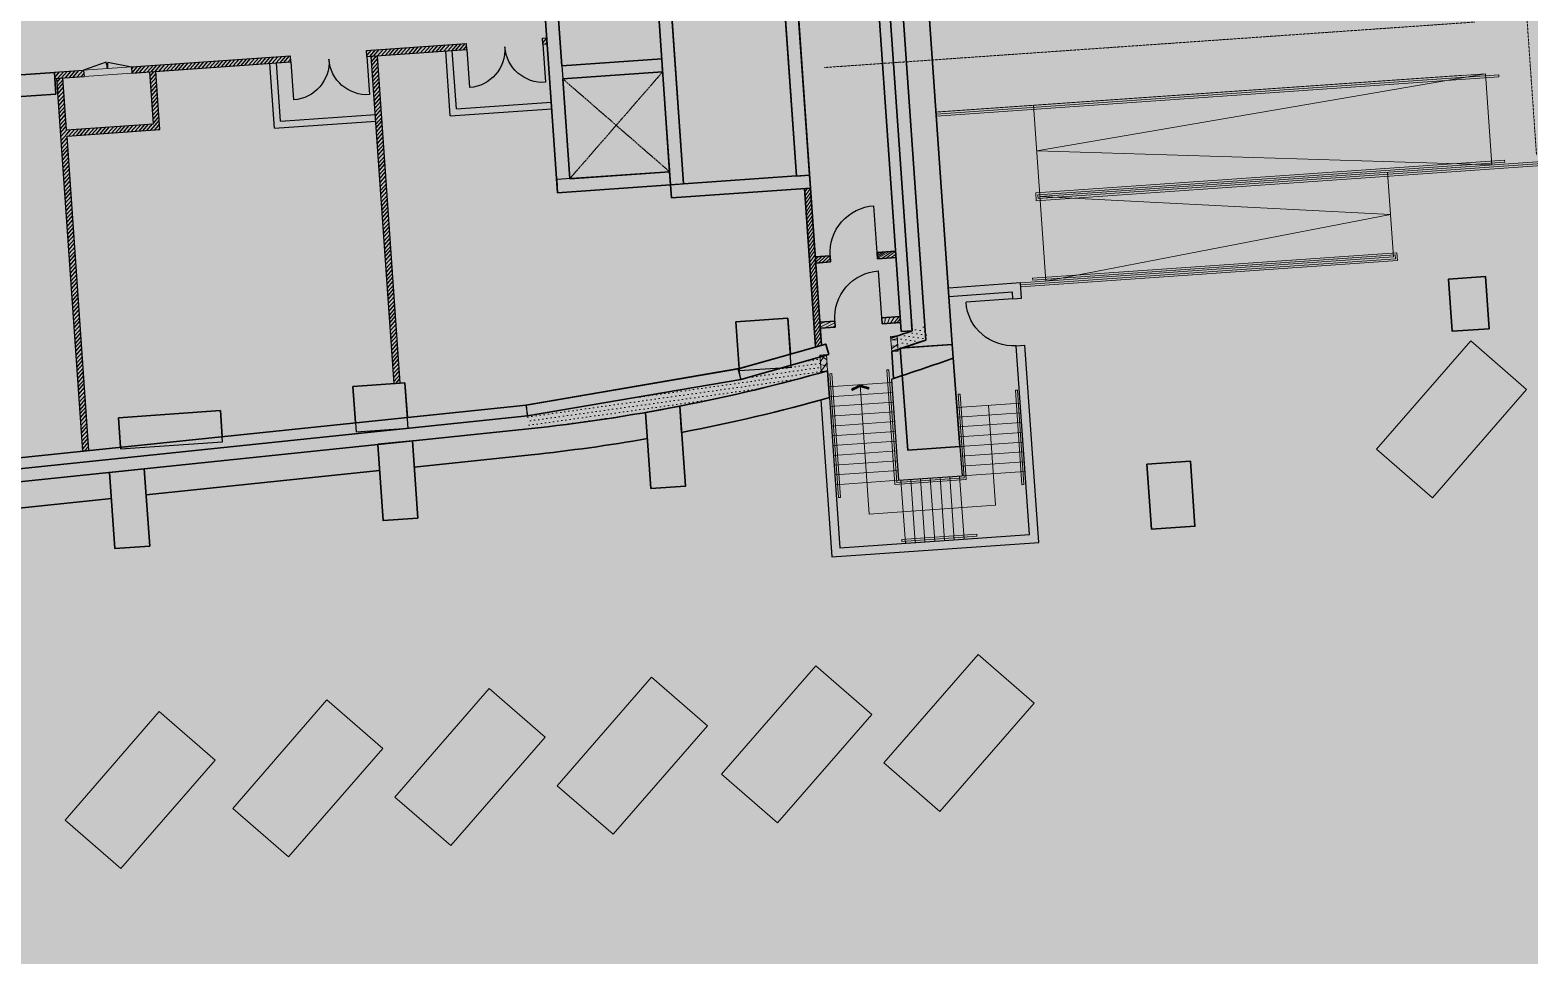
# Model space of a CAD drawing. Header units: millimetres. Extents: x 834311283 to 834708468, y 817882832 to 818197366.
# Drawn here: x 834564364 to 834598792, y 817948578 to 817969821 of the extents above; entities that cross this region are included whole.
import ezdxf

# ---------------------------------------------------------------- set-up
doc = ezdxf.new("R2010")
doc.units = ezdxf.units.MM
doc.header["$LTSCALE"] = 3
for name, pattern in [('ACAD_ISO04W033', [10, 8, -1, 0, -1]), ('B0701', [2.34375, 1.5625, -0.78125]), ('CENTER', [2, 1.25, -0.25, 0.25, -0.25])]:
    doc.linetypes.add(name, pattern=pattern)
for name, color, linetype in [('BD-CB-SOLID-DH', 251, 'Continuous'), ('UAJ-00XREF', 7, 'Continuous'), ('void', 7, 'CENTER')]:
    doc.layers.add(name, color=color, linetype=linetype)
for name, color, linetype, lineweight in [('Hatch (LTC&CB)', 252, 'Continuous', 35), ('UAJ-22INWA', 6, 'Continuous', 35), ('UAJ-22INWA-a', 1, 'Continuous', 13), ('UAJ-22INWA-h', 251, 'Continuous', 9), ('UAJ-22INWA-rc', 6, 'Continuous', 35), ('UAJ-23FLOR-a', 1, 'Continuous', 13), ('UAJ-23FLOR-h', 251, 'Continuous', 9), ('UAJ-24STAI-a', 9, 'Continuous', 13), ('UAJ-24STAI-RAIL', 1, 'Continuous', 13), ('UAJ-24STAI-x', 9, 'ACAD_ISO04W033', 5), ('UAJ-28STRU', 6, 'Continuous', 35), ('UAJ-32INFR', 7, 'Continuous', 25), ('UAJ-34RAIL-a', 1, 'Continuous', 13)]:
    doc.layers.add(name, color=color, linetype=linetype, lineweight=lineweight)
doc.layers.add('UAJ-05SYMB-a', color=7, linetype='Continuous', lineweight=9, true_color=0x999999)
doc.layers.add('UAJ-22INWA-$', color=32, linetype='Continuous', plot=False)
pattern_1 = [(48.99357569658225, (834339279.6451492, 817814622.4388707), (-47.91938693333967, 41.66512157588015), [])]

# ---------------------------------------------------------------- blocks, each defined once
blk = doc.blocks.new('*U336')
at = {"layer": 'UAJ-22INWA-h'}
h = blk.add_hatch(dxfattribs=at)
h.set_pattern_fill('ANSI31', color=256, scale=20)
h.set_pattern_definition([(45, (-60.00000176763299, -172.0198612173592), (-44.90128060534576, 44.90128060534577), [])])
h.paths.add_polyline_path([(1.071317967671348e-07, -1398.68714706415), (1.517926762062416e-07, 2226.667286868836), (139.999998244444, 2226.667286594654), (139.9999986766203, -1398.687146980704)])
at = {"layer": 'UAJ-22INWA'}
for p, q in [((2.56143408698541e-07, -1398.687146826319), (3.278266720504136e-09, 2218.325613802303)), ((139.9999983170785, 2247.597384165146), (139.9999986617192, -1398.687146533394))]:
    blk.add_line(p, q, dxfattribs=at)
blk = doc.blocks.new('*U261')
at = {"layer": 'UAJ-22INWA-h'}
h = blk.add_hatch(dxfattribs=at)
h.set_pattern_fill('CAS_ISOLATIE', color=256, scale=150)
h.set_pattern_definition([(59.99999999999999, (86.10399988030824, 6.842930133643677e-08), (-129.9038105676658, 75.00000000000001), []), (120, (86.10399988030824, 6.842930133643677e-08), (-129.9038105676658, -74.99999999999997), [])])
h.paths.add_polyline_path([(0, 0), (376.1680764140744, 2.989515053286596e-07), (376.1680764140744, 150.0000002989515), (0, 150)])
at = {"layer": 'UAJ-22INWA-a'}
blk.add_lwpolyline([(0, 0), (376.1680764140744, 2.989515053286596e-07), (376.1680764140744, 150.0000002989515), (0, 150)], close=True, dxfattribs=at)
blk = doc.blocks.new('*U262')
at = {"layer": 'UAJ-22INWA-h'}
h = blk.add_hatch(dxfattribs=at)
h.set_pattern_fill('CAS_ISOLATIE', color=256, scale=150)
h.set_pattern_definition([(59.99999999999999, (30.32127558432579, 2.409717581031146e-08), (-129.9038105676658, 75.00000000000001), []), (120, (30.32127558432579, 2.409717581031146e-08), (-129.9038105676658, -74.99999999999997), [])])
h.paths.add_polyline_path([(0, 0), (347.0745754236584, 2.758300752248033e-07), (347.0745754236584, 150.0000002758301), (0, 150)])
at = {"layer": 'UAJ-22INWA-a'}
blk.add_lwpolyline([(0, 0), (347.0745754236584, 2.758300752248033e-07), (347.0745754236584, 150.0000002758301), (0, 150)], close=True, dxfattribs=at)
blk = doc.blocks.new('*U376')
at = {"layer": 'UAJ-22INWA-h'}
h = blk.add_hatch(dxfattribs=at)
h.set_pattern_fill('ANSI31', color=256, scale=20)
h.set_pattern_definition([(45, (-60.00000172583873, -522.6150863090165), (-44.90128060534576, 44.90128060534577), [])])
h.paths.add_polyline_path([(-6.271346819630708e-08, 26.07715382859078), (3.634322069956397e-07, 451.3077608844378), (139.9999984560836, 451.3077606102556), (139.9999985067751, 26.07715391203737)])
at = {"layer": 'UAJ-22INWA'}
for p, q in [((8.629814373509909e-08, 26.07715406642183), (2.144205950504883e-07, 451.3077608772128)), ((139.9999985305894, 451.3077606692627), (139.9999984918739, 26.07715435934733))]:
    blk.add_line(p, q, dxfattribs=at)
blk.add_lwpolyline([(-6.271346819630708e-08, 26.07715382859078), (139.9999985067751, 26.07715381666958)], dxfattribs=at)
blk = doc.blocks.new('*U195')
at = {"layer": 'UAJ-22INWA-h'}
h = blk.add_hatch(dxfattribs=at)
h.set_pattern_fill('DOTS', color=256, scale=60)
h.set_pattern_definition([(0, (249.9405539310221, 43598.03381057643), (47.625, 95.25), [0, -95.25])])
h.paths.add_polyline_path([(-1.306065655626298e-07, 595.6052952997816), (-4.669712495797285e-06, 42672.3839165532), (299.9999962685035, 42672.38391637439), (300.0000012844466, 595.6052954785955)])
for p, q in [((1.840504636874139e-08, 595.6052955382002), (-4.836763536428256e-06, 42975.03530819673)), ((299.9999963427722, 42675.03531011145), (300.0000012695454, 595.6052953451144))]:
    blk.add_line(p, q, dxfattribs=at)
blk = doc.blocks.new('*U189')
at = {"layer": 'UAJ-22INWA-h'}
h = blk.add_hatch(dxfattribs=at)
h.set_pattern_fill('DOTS', color=256, scale=60)
h.set_pattern_definition([(0, (249.94055273349, 29773.33694824394), (47.625, 95.25), [0, -95.25])])
h.paths.add_polyline_path([(-2.872899642625271e-07, 1909.960976021532), (-2.864996616835924e-06, 27533.33137349896), (299.9999952276548, 27533.33137332015), (299.9999982821986, 1909.960976200346)])
for p, q in [((299.9999953012384, 27543.64570723814), (299.9999982672974, 1909.960976288907)), ((-1.382783523311559e-07, 1909.960976259951), (-3.014008228778193e-06, 27533.33137344338))]:
    blk.add_line(p, q, dxfattribs=at)
blk = doc.blocks.new('*U186')
at = {"layer": 'UAJ-22INWA-h'}
h = blk.add_hatch(dxfattribs=at)
h.set_pattern_fill('DOTS', color=256, scale=60)
h.set_pattern_definition([(0, (249.9405563195275, -308.5258845304459), (47.625, 95.25), [0, -95.25])])
h.paths.add_polyline_path([(1.651866909924138e-08, -638.5704841203196), (4.172322860540589e-07, 8.664268307256862e-07), (299.9999985098837, 6.876128963995143e-07), (299.9999985860073, -638.5704839415057)])
for p, q in [((299.9999985774463, 77.65874686133185), (299.9999985628729, -546.4828887617921)), ((1.490485686254297e-07, -362.0532347443426), (2.712017876639995e-07, -50.01478518702652))]:
    blk.add_line(p, q, dxfattribs=at)
blk = doc.blocks.new('D1080')
blk.add_line((0, 0), (0, 1080))
blk.add_arc((0, 0), 1080.000000046224, 0, 90)
blk = doc.blocks.new('*U375')
at = {"layer": 'UAJ-22INWA-h'}
h = blk.add_hatch(dxfattribs=at)
h.set_pattern_fill('ANSI31', color=256, scale=20)
h.set_pattern_definition([(45, (-60.00000137655584, -3452.609994599938), (-44.90128060534576, 44.90128060534577), [])])
h.paths.add_polyline_path([(1.071317967671348e-07, -1398.68714706415), (5.428698273135524e-07, -1053.922846513743), (139.9999986355212, -1053.922846787925), (139.9999986766203, -1398.687146980704)])
at = {"layer": 'UAJ-22INWA'}
for p, q in [((2.56143408698541e-07, -1398.687146826319), (3.938582153684009e-07, -1053.922846520968)), ((139.999998710027, -1053.922846728918), (139.9999986617192, -1398.687146533394))]:
    blk.add_line(p, q, dxfattribs=at)
blk.add_lwpolyline([(3.999939224286209e-06, -1053.922846775697), (140.0000025694277, -1053.922846787619)], dxfattribs=at)
blk = doc.blocks.new('DD1750')
at = {"layer": 'UAJ-32INFR'}
for p, q in [((-1.192092895507812e-07, 2.384185791015625e-07), (0, 875.0000002384186)), ((1749.999999880791, 0), (1750, 874.9999998807907))]:
    blk.add_line(p, q, dxfattribs=at)
for centre, radius, start, end in [((-1.192092895507812e-07, 2.384185791015625e-07), 874.9999999909105, 0, 90), ((1749.999999761581, -1.192092895507812e-07), 874.9999999659708, 90, 180)]:
    blk.add_arc(centre, radius, start, end, dxfattribs=at)
blk = doc.blocks.new('DA1100')
at = {"layer": 'UAJ-32INFR'}
for p, q in [((529.1502623558044, 150.0000001192093), (1.192092895507812e-07, 1.192092895507812e-07)), ((570.8497380018234, 150.0000001192093), (1100.000000238419, 0))]:
    blk.add_line(p, q, dxfattribs=at)
for centre, radius, start, end in [((1.192092895507812e-07, 1.192092895507812e-07), 550.0000001250614, 0, 15.82661986103966), ((1100.000000238419, 0), 550.0000001167481, 164.1733801389604, 180)]:
    blk.add_arc(centre, radius, start, end, dxfattribs=at)
blk = doc.blocks.new('GBP-LB02_LEV-6.53')
at = {"layer": 'BD-CB-SOLID-DH'}
h = blk.add_hatch(dxfattribs=at)
h.set_pattern_fill('ANSI31', color=256, scale=20)
h.set_pattern_definition([(48.99357569658225, (834341273.3797779, 817814761.8162112), (-47.91938693333967, 41.66512157588015), [])])
h.paths.add_polyline_path([(834576133.7537198, 817969631.7685442), (834576143.5169668, 817969492.1093771), (834576243.2735041, 817969499.0831242), (834576233.5102583, 817969638.7422773)])
h.paths.add_polyline_path([(834572093.6366682, 817969349.3339348), (834572103.3999541, 817969209.6742142), (834574397.7775537, 817969370.0688041), (834574388.01429, 817969509.7282101)])
h.paths.add_polyline_path([(834565604.2614139, 817968755.3345878), (834565594.4980662, 817968894.995199), (834564924.7356383, 817968848.1737609), (834564934.4989939, 817968708.513058)])
h.paths.add_polyline_path([(834566691.8199936, 817968971.7062662), (834566701.583331, 817968832.0458052), (834570357.6605407, 817969087.6336412), (834570347.8972384, 817969227.2936006)])
h = blk.add_hatch(dxfattribs=at)
h.set_pattern_fill('ANSI31', color=256, scale=20)
h.set_pattern_definition([(48.99357569658225, (834339277.9638206, 817814622.3213329), (-47.91938693333967, 41.66512157588015), [])])
h.paths.add_polyline_path([(834572342.8156451, 817969226.411207), (834572203.1564918, 817969216.647961), (834572728.7886605, 817961697.7762443), (834572868.4478137, 817961707.53949)])
h = blk.add_hatch(dxfattribs=at)
h.set_pattern_fill('ANSI31', color=256, scale=20)
h.set_pattern_definition(pattern_1)
h.paths.add_polyline_path([(834565120.4423018, 817968721.511918), (834564980.7831489, 817968711.7486721), (834565579.5587846, 817960146.6009151), (834565718.8852924, 817960161.1224599)])
h = blk.add_hatch(dxfattribs=at)
h.set_pattern_fill('ANSI31', color=256, scale=20)
h.set_pattern_definition(pattern_1)
h.paths.add_polyline_path([(834567255.2322056, 817968870.7502038), (834567115.5730597, 817968860.9868586), (834567199.2588751, 817967663.9084669), (834567348.6813732, 817967534.0125666)])
h = blk.add_hatch(dxfattribs=at)
h.set_pattern_fill('ANSI31', color=256, scale=20)
h.set_pattern_definition(pattern_1)
h.paths.add_polyline_path([(834567348.6813732, 817967534.0125666), (834565213.8914624, 817967384.77438), (834565204.1281173, 817967524.4335262), (834567199.2588751, 817967663.9084669)])
at = {"layer": 'UAJ-22INWA-h'}
h = blk.add_hatch(dxfattribs=at)
h.set_pattern_fill('DOTS', color=256, scale=59.99999999999999, angle=3.998908526089876)
h.set_pattern_definition([(7.99781705217975, (834576001.761105, 818046085.3427764), (33.90912508400285, 100.9498606291135), [0, -95.24999999999997])])
edge = h.paths.add_edge_path()
edge.add_arc((834404545.1729313, 818979186.5868043), 1032525.31431413, 279.5461123602262, 279.8241591594249)
edge.add_line((834580719.7923362, 817961802.1814898), (834582509.7227564, 817962312.361979))
edge.add_line((834582509.7227564, 817962312.361979), (834582532.908482, 817961980.6998634))
edge.add_line((834582532.908482, 817961980.6998634), (834582682.5432888, 817961991.1604838))
edge.add_arc((834571474.3733299, 818001470.7521353), 41039.75183639777, 276.0666205686898, 285.8491286992433, ccw=False)
edge.add_line((834575811.6501031, 817960660.8359263), (834575780.5415432, 817960959.2186611))
at = {"layer": 'UAJ-23FLOR-h'}
h = blk.add_hatch(dxfattribs=at)
h.set_pattern_fill('EARTH', color=256, scale=180, angle=45)
h.set_pattern_definition([(48.99890852994428, (833819452.4835471, 817786003.3590384), (-112.7268621600291, 1612.510668041472), [1143, -1143]), (48.99890852994428, (833819129.0015101, 817786284.568502), (-112.7268621600291, 1612.510668041472), [1143, -1143]), (48.99890852994428, (833818805.5194733, 817786565.7779655), (-112.7268621600291, 1612.510668041472), [1143, -1143]), (138.9989085299443, (833818791.4286155, 817786767.341799), (-1612.510668041472, -112.7268621600291), [1143, -1143]), (138.9989085299443, (833819072.638079, 817787090.823836), (-1612.510668041472, -112.7268621600291), [1143, -1143]), (138.9989085299443, (833819353.8475426, 817787414.3058729), (-1612.510668041472, -112.7268621600291), [1143, -1143])])
h.paths.add_polyline_path([(834607546.489914, 818192773.8916651), (834673232.9368618, 818197365.8780692), (834691373.7887626, 817937868.569913), (834685588.4607487, 817937127.6430434), (834685105.737498, 817940896.857602), (834650587.6674813, 817936476.1289068), (834651070.3907301, 817932706.9143615), (834551919.0352749, 817920008.601796), (834482026.6875536, 817893354.505612), (834383075.7475835, 817886437.076049), (834441506.4995006, 817949096.3580177), (834458453.7500002, 817967379.2999998), (834478637.6000003, 817989841.6999999), (834483448.3000003, 817995421.2999997), (834489786.8000002, 818002934.0999999), (834500656.3000004, 818016266.1), (834508244.2000003, 818025929.9), (834515683.5000002, 818035708.4999999), (834523692.1500002, 818046595.75), (834532219.3000002, 818058623.75), (834546606.4000003, 818080041.6), (834556456.7000003, 818095618.3000001), (834568418.3000003, 818115665.3), (834578621.5500003, 818133890.65), (834588349.1000003, 818152374.5), (834599172.5000002, 818174435.3000001)])
h.paths.add_polyline_path([(834640304.9205754, 818055632.724982), (834646290.8670971, 818056051.8197085), (834642791.68405, 818105910.8518904), (834636806.9000093, 818105492.4693737), (834634251.8150861, 818142031.4177986), (834610016.1973183, 818140337.1580075), (834609788.3040171, 818143597.0764725), (834587768.8782567, 818140310.2094649), (834567220.9581476, 818104369.6835257), (834565437.03285, 818101393.3793707), (834564610.1881045, 818100023.5882319), (834562784.5789996, 818096938.6312524), (834556654.2675333, 818087090.8253415), (834555720.087261, 818085606.747942), (834554860.1115384, 818084257.5104698), (834550875.6697745, 818078006.2196822), (834545204.9353101, 818069586.3739132), (834542258.3943995, 818065225.6315111), (834541362.7922996, 818063899.7744757), (834537651.0516131, 818058368.7728037), (834531077.6581107, 818048811.4306496), (834524249.2454296, 818039614.411969), (834520784.8111324, 818034888.8899139), (834515055.3396788, 818027075.672479), (834507323.9410119, 818017200.0913588), (834503054.2627076, 818011761.6223992), (834508701.854493, 817930984.42202), (834535271.705267, 817933687.1625333), (834599034.8614085, 817940173.2834697), (834631909.3504056, 817943517.3124893), (834645776.1065576, 817944927.9001964), (834645137.4445837, 817954063.3931775), (834645032.8383249, 817955559.7412419), (834644307.9897524, 817965928.697765), (834644203.3835472, 817967425.0458288), (834643505.5806562, 817977406.6319067), (834643400.9743955, 817978902.9799666), (834642523.6623843, 817991452.5625781), (834642419.056123, 817992948.9106454), (834641155.0647764, 818011283.8032656), (834643398.9266214, 818011440.903013)], flags=16)
h.paths.add_polyline_path([(834450838.26049, 817950881.8800887), (834498826.0982957, 817954236.5978773), (834500064.56546, 817936519.6245999), (834506621.1639228, 817936977.9811146), (834507095.3787206, 817930194.5365381), (834500538.7478187, 817929736.1777552), (834500559.3027261, 817929436.8825322), (834452571.8298296, 817926082.1901612)], flags=16)
at = {"layer": 'UAJ-24STAI-x'}
blk.add_hatch(color=256, dxfattribs=at).paths.add_polyline_path([(834583634.403751, 817961607.3034211), (834583429.312251, 817961673.1629434), (834583235.3773563, 817961579.4119077), (834583252.7864866, 817961543.3991019), (834583432.3162591, 817961630.1864853), (834583622.1739446, 817961569.2188859)])
at = {"layer": 'UAJ-05SYMB-a', "linetype": 'B0701'}
for p, q in [((834598964.8578314, 817966944.0512426), (834596075.837615, 818008270.2785331)), ((834597548.1063448, 817970002.6972299), (834582603.2446718, 817968957.9367874))]:
    blk.add_line(p, q, dxfattribs=at)
at = {"layer": 'UAJ-05SYMB-a', "flags": 128}
for points in [[(834597939.6950078, 817966722.018416), (834587486.8028965, 817967043.8436846), (834597793.24632, 817968816.9057118)], [(834587696.0153118, 817964051.1474829), (834595608.5443052, 817965581.6735551), (834587560.0272404, 817965996.4000365)]]:
    blk.add_lwpolyline(points, dxfattribs=at)
at = {"layer": 'UAJ-22INWA'}
blk.add_line((834584612.5507896, 817963060.8857096), (834584623.1902596, 817962908.6941137), dxfattribs=at)
blk.add_lwpolyline([(834584155.0429921, 817962437.1257194), (834584198.1396399, 817961820.6461785)], dxfattribs=at)
for centre, radius, start, end in [((834571429.9497607, 818001699.487153), 40973.00598547122, 288.0620230283312, 288.7838202227825), ((834571429.9482262, 818001699.491833), 41273.01091066741, 287.9577233813026, 289.1048673122329), ((834571429.949329, 818001699.4884464), 41873.00734888108, 287.7537429080173, 289.7345793842618)]:
    blk.add_arc(centre, radius, start, end, dxfattribs=at)
at = {"layer": 'UAJ-22INWA-a'}
blk.add_line((834597294.532699, 817968782.0418054), (834585221.0029109, 817967938.0094826), dxfattribs=at)
at = {"layer": 'UAJ-22INWA-rc', "lineweight": -3}
for p, q in [((834576133.7537205, 817969631.7685301), (834576233.5102583, 817969638.7422773)), ((834576143.5169666, 817969492.1093771), (834576133.7537205, 817969631.7685301)), ((834572093.6367079, 817969349.3333652), (834574388.0143075, 817969509.7279562)), ((834572103.3999538, 817969209.6742139), (834572093.6367078, 817969349.3333669)), ((834572103.3999538, 817969209.674214), (834574397.7775534, 817969370.0688039)), ((834574397.7775534, 817969370.0688039), (834574388.0141959, 817969509.7295518)), ((834576143.5169666, 817969492.1093771), (834576243.2735041, 817969499.0831242)), ((834566691.8200852, 817968971.7049537), (834570347.8972949, 817969227.2927911)), ((834566691.8200852, 817968971.7049538), (834566701.5833308, 817968832.0458051)), ((834566701.5833309, 817968832.0458052), (834570357.6605407, 817969087.6336409)), ((834570357.6605407, 817969087.6336406), (834570347.8971832, 817969227.2943885)), ((834572728.7886606, 817961697.7762443), (834572203.1564919, 817969216.647961)), ((834572868.4478137, 817961707.53949), (834572342.8156451, 817969226.411207)), ((834561333.5003843, 817968597.1173106), (834565594.4981681, 817968894.9937358)), ((834564934.4989939, 817968708.5130581), (834565604.2614139, 817968755.3345877)), ((834565579.5587845, 817960146.6009151), (834564980.7831489, 817968711.7486721)), ((834565204.1281173, 817967524.4335262), (834565120.4423019, 817968721.511918)), ((834565594.4981682, 817968894.9937357), (834565604.2614138, 817968755.334587)), ((834567199.2588751, 817967663.9084669), (834567115.5730597, 817968860.9868587)), ((834567348.6813734, 817967534.0125666), (834567255.2322057, 817968870.7502038)), ((834565204.1281173, 817967524.4335262), (834567199.2588751, 817967663.9084669)), ((834565213.8914626, 817967384.77438), (834567348.6813734, 817967534.0125666)), ((834565718.8852924, 817960161.1224598), (834565213.8914626, 817967384.77438)), ((834587114.0575709, 817964010.464239), (834585456.4810264, 817963894.5869266)), ((834586928.4919894, 817963797.0036693), (834585470.4285206, 817963695.0738509)), ((834586938.9526099, 817963647.3688623), (834586928.4919894, 817963797.0036693)), ((834587138.4656856, 817963661.3163564), (834587114.0575709, 817964010.464239)), ((834586938.9526099, 817963647.3688623), (834587138.4656856, 817963661.3163564)), ((834587014.2690779, 817962569.9982532), (834587213.7821536, 817962583.9457473)), ((834587317.2537022, 817958235.9297842), (834587014.2690779, 817962569.9982532)), ((834587530.7142721, 817958050.3642025), (834587213.7821536, 817962583.9457473)), ((834584149.0977283, 817961804.97744, -1.473613193914147e-06), (834584311.6765227, 817959479.3557056, -1.473613193914147e-06)), ((834582725.3319898, 817961379.0860023, -1.473613193914147e-06), (834582966.3260554, 817957931.7665743, -1.473613193914147e-06)), ((834582528.6593654, 817961324.5070391, -1.47691041113881e-06), (834582780.7604738, 817957718.3060046, -1.769550692642952e-06)), ((834572941.2586359, 817960666.0217444), (834572941.1287303, 817960667.8799713)), ((834572801.5994828, 817960656.2584985), (834572801.4695772, 817960658.1167254)), ((834585722.5917748, 817960254.6369307), (834585769.6645708, 817959581.2802515)), ((834584312.555237, 817959479.4171345), (834585770.5432851, 817959581.3416804)), ((834582780.7604738, 817957718.3060046, -1.769550706853806e-06), (834587530.7142721, 817958050.3642025)), ((834582966.3260554, 817957931.7665743, -1.473613193914147e-06), (834587317.2537022, 817958235.9297842))]:
    blk.add_line(p, q, dxfattribs=at)
blk.add_arc((834571429.9494044, 818001699.4882201), 41873.00711040935, 287.6832961420308, 287.7537429079871, dxfattribs=at)
at = {"layer": 'UAJ-23FLOR-a', "lineweight": -3}
for p, q in [((834574017.6979635, 817967849.861887), (834573913.794726, 817969336.2346927)), ((834574156.8727129, 817968009.9573538), (834574063.4295329, 817969346.6953132)), ((834569977.7508605, 817967567.4357148), (834569873.847623, 817969053.8085206)), ((834570116.9256098, 817967727.5311817), (834570023.4824299, 817969064.2691411)), ((834574017.6979635, 817967849.861887), (834576347.182335, 817968012.7107096)), ((834574156.8727129, 817968009.9573538), (834576336.7217145, 817968162.3455164)), ((834569977.7508605, 817967567.4357148), (834572307.235232, 817967730.2845374)), ((834570116.9256098, 817967727.5311817), (834572296.7746115, 817967879.9193443))]:
    blk.add_line(p, q, dxfattribs=at)
at = {"layer": 'UAJ-23FLOR-a'}
for p, q in [((834565594.4981681, 817968894.9937359), (834566691.820085, 817968971.7049539)), ((834565604.2614138, 817968755.334587), (834566701.5833308, 817968832.045805))]:
    blk.add_line(p, q, dxfattribs=at)
at = {"layer": 'UAJ-23FLOR-a', "linetype": 'Continuous', "ltscale": 4, "flags": 128}
for points in [[(834597454.8403207, 817962680.7903517), (834598737.7010766, 817961565.3226106), (834596572.3813438, 817959075.0634966), (834595289.5205882, 817960190.5312377)], [(834597454.8403207, 817962680.7903517), (834598737.7010766, 817961565.3226106), (834596572.3813438, 817959075.0634966), (834595289.5205882, 817960190.5312377)], [(834582414.2217262, 817955218.8581257), (834580248.9019934, 817952728.5990117), (834580248.9019934, 817952728.5990117), (834581531.7627492, 817951613.1312704), (834581531.7627492, 817951613.1312704), (834583697.082482, 817954103.3903846), (834583697.082482, 817954103.3903846)], [(834586141.0404093, 817955479.0453938), (834583975.7206767, 817952988.7862797), (834583975.7206767, 817952988.7862797), (834585258.5814325, 817951873.3185385), (834585258.5814325, 817951873.3185385), (834587423.9011651, 817954363.5776526), (834587423.9011651, 817954363.5776526)], [(834578637.87384, 817954955.2986534), (834576472.5541073, 817952465.0395393), (834576472.5541073, 817952465.0395393), (834577755.414863, 817951349.5717982), (834577755.414863, 817951349.5717982), (834579920.7345959, 817953839.8309122), (834579920.7345959, 817953839.8309122)], [(834574911.4055395, 817954695.2071923), (834572746.0858067, 817952204.9480783), (834572746.0858067, 817952204.9480783), (834574028.9465625, 817951089.4803371), (834574028.9465625, 817951089.4803371), (834576194.2662953, 817953579.7394512), (834576194.2662953, 817953579.7394512)], [(834567333.8191277, 817954166.3702716), (834565168.4993949, 817951676.1111575), (834565168.4993949, 817951676.1111575), (834566451.3601506, 817950560.6434164), (834566451.3601506, 817950560.6434164), (834568616.6798835, 817953050.9025304), (834568616.6798835, 817953050.9025304)], [(834571184.9372388, 817954435.1157314), (834569019.6175063, 817951944.8566173), (834569019.6175063, 817951944.8566173), (834570302.4782621, 817950829.3888761), (834570302.4782621, 817950829.3888761), (834572467.7979947, 817953319.6479902), (834572467.7979947, 817953319.6479902)]]:
    blk.add_lwpolyline(points, close=True, dxfattribs=at)
at = {"layer": 'UAJ-24STAI-a'}
for p, q in [((834597793.24632, 817968816.9057118), (834585174.0442555, 817967934.7267098)), ((834597939.6950078, 817966722.018416), (834597793.24632, 817968816.9057118)), ((834587696.0153118, 817964051.147483), (834587413.5785524, 817968091.2873303)), ((834602178.8821602, 817967018.3701087), (834587560.0272404, 817965996.4000365)), ((834595676.5383387, 817964609.0473108), (834595540.5502715, 817966554.2997996)), ((834595676.5383385, 817964609.0473111), (834587114.0575709, 817964010.4642391))]:
    blk.add_line(p, q, dxfattribs=at)
at = {"layer": 'UAJ-24STAI-a', "ltscale": 0.2}
for p, q in [((834582703.8572885, 817961622.4480779, -1.473613193914147e-06), (834584154.7672143, 817961723.8778088, -1.473613193914147e-06)), ((834582719.5482193, 817961397.9958676, -1.473613193914147e-06), (834584170.4581451, 817961499.4255985, -1.473613193914147e-06)), ((834583429.3122513, 817961673.1629434, -1.48250039135459e-06), (834583636.7812259, 817958705.40594, -1.364991891850131e-06)), ((834582735.2391502, 817961173.5436573, -1.473613193914147e-06), (834584186.149076, 817961274.9733882, -1.473613193914147e-06)), ((834582750.930081, 817960949.091447, -1.473613193914147e-06), (834584201.8400068, 817961050.5211779, -1.473613193914147e-06)), ((834585655.3879284, 817961152.1353248), (834587106.2978542, 817961253.5650557)), ((834585675.5189856, 817960927.9935135), (834587121.988785, 817961029.1128454)), ((834586380.8428911, 817961202.8501902), (834586541.2390729, 817958908.4498185)), ((834582771.0611383, 817960724.9496356, -1.473613193914147e-06), (834584217.5309377, 817960826.0689676, -1.473613193914147e-06)), ((834585691.2099165, 817960703.5413032), (834587137.6797159, 817960804.6606351)), ((834582786.7520691, 817960500.4974253, -1.473613193914147e-06), (834584233.2218685, 817960601.6167573, -1.473613193914147e-06)), ((834582802.443, 817960276.045215, -1.473613193914147e-06), (834584248.9127994, 817960377.164547, -1.473613193914147e-06)), ((834585706.9008473, 817960479.0890929), (834587153.3706467, 817960580.2084248)), ((834585722.5917782, 817960254.6368825), (834587169.0615776, 817960355.7562145)), ((834582818.1339308, 817960051.5930047, -1.473613193914147e-06), (834584264.6037302, 817960152.7123367, -1.473613193914147e-06)), ((834585738.282709, 817960030.1846722), (834587184.7525084, 817960131.3040042)), ((834582833.8248616, 817959827.1407944, -1.473613193914147e-06), (834584280.294661, 817959928.2601264, -1.473613193914147e-06)), ((834582849.5157925, 817959602.6885841, -1.473613193914147e-06), (834584295.9855919, 817959703.807916, -1.473613193914147e-06)), ((834585753.9736398, 817959805.7324619), (834587200.4434392, 817959906.8517939)), ((834585769.6645707, 817959581.2802516), (834587216.1343701, 817959682.3995836)), ((834582865.2067233, 817959378.2363738, -1.473613193914147e-06), (834584311.6765227, 817959479.3557057, -1.473613193914147e-06)), ((834584367.7138268, 817959483.2072634), (834584468.8331587, 817958036.7374641)), ((834584592.1660371, 817959498.8981942), (834584693.285369, 817958052.4283949)), ((834584816.6182474, 817959514.589125), (834584917.7375793, 817958068.1193258)), ((834585041.0704577, 817959530.2800559), (834585142.1897897, 817958083.8102566)), ((834585265.522668, 817959545.9709867), (834585366.642, 817958099.5011874)), ((834585489.9748783, 817959561.6619176), (834585591.0942103, 817958115.1921183)), ((834585714.4270886, 817959577.3528484), (834585815.5464206, 817958130.8830491)), ((834586541.2390729, 817958908.4498185), (834583636.7812259, 817958705.40594))]:
    blk.add_line(p, q, dxfattribs=at)
at = {"layer": 'UAJ-24STAI-RAIL'}
for p, q in [((834598095.6541196, 817968792.9365107), (834585177.1824418, 817967889.836268)), ((834598098.792306, 817968748.0460687), (834585180.3206282, 817967844.9458257)), ((834598098.792306, 817968748.0460687), (834598095.6541198, 817968792.9365108)), ((834602484.4281461, 817966949.5104657), (834587476.5227286, 817965900.3427801)), ((834602481.28996, 817966994.4009078), (834587518.2749846, 817965948.3714082)), ((834598232.688249, 817966832.720541), (834587463.9699839, 817966079.904548)), ((834598235.8264352, 817966787.8300991), (834587511.9986123, 817966038.1522923)), ((834598235.8264352, 817966787.8300991), (834598232.688249, 817966832.7205411)), ((834587476.5227286, 817965900.3427801), (834587463.9699839, 817966079.904548)), ((834587518.2749846, 817965948.3714082), (834587511.9986123, 817966038.1522923)), ((834595724.5669669, 817964567.2950549), (834587117.1957572, 817963965.5737969)), ((834595772.5955951, 817964525.542799), (834587120.3339434, 817963920.6833549)), ((834595760.0428505, 817964705.1045673), (834587390.4693214, 817964120.0071912)), ((834595718.2905946, 817964657.0759389), (834587393.6075076, 817964075.1167486)), ((834595724.5669669, 817964567.2950549), (834595718.2905946, 817964657.0759389)), ((834595772.5955951, 817964525.542799), (834595760.0428505, 817964705.1045673)), ((834587393.6075078, 817964075.1167467), (834587390.4693215, 817964120.007189))]:
    blk.add_line(p, q, dxfattribs=at)
at = {"layer": 'UAJ-24STAI-x', "elevation": -1.473613193914147e-06}
blk.add_lwpolyline([(834583634.403751, 817961607.3034211), (834583429.312251, 817961673.1629434), (834583235.3773563, 817961579.4119077), (834583252.7864866, 817961543.3991019), (834583432.3162591, 817961630.1864853), (834583622.1739446, 817961569.2188859)], close=True, dxfattribs=at)
at = {"layer": 'UAJ-34RAIL-a'}
for p, q in [((834582732.2720186, 817961925.1666538, -1.473613193914147e-06), (834582777.1624603, 817961928.3048398, -1.473613193914147e-06)), ((834582732.2724817, 817961925.1666863, -1.473613193914147e-06), (834582931.0184063, 817959082.1049461, -1.473613193914147e-06)), ((834582777.1629235, 817961928.3048724, -1.473613193914147e-06), (834582975.9088488, 817959085.2431324, -1.473613193914147e-06)), ((834584044.0658346, 817962016.8711023, -1.473613193914147e-06), (834584088.9562764, 817962020.0092884, -1.473613193914147e-06)), ((834584044.0662894, 817962016.871134, -1.473612939423785e-06), (834584228.1721982, 817959383.2363172, -1.473615930724925e-06)), ((834584088.956729, 817962020.00932, -1.473089479023997e-06), (834584269.924574, 817959431.2648413, -1.479129798143131e-06)), ((834585683.7980009, 817961454.8535756), (834585728.6884427, 817961457.9917617)), ((834585683.7980009, 817961454.8535756), (834585817.6937749, 817959539.4619061)), ((834585728.6884427, 817961457.9917617), (834585865.7222997, 817959497.7095302)), ((834586995.5964742, 817961546.5583488), (834587040.486916, 817961549.6965349)), ((834586995.5964742, 817961546.5583488), (834587147.2700695, 817959376.853272)), ((834587040.486916, 817961549.6965349), (834587192.160512, 817959379.9914582)), ((834584228.1721982, 817959383.2363172, -1.574606534049394e-06), (834585865.7222997, 817959497.7095302, -1.09024253625023e-07)), ((834584269.924574, 817959431.2648413, -1.479129798143131e-06), (834585817.6937749, 817959539.4619061, -1.043939568123875e-07)), ((834587147.2700695, 817959376.853272), (834587192.160512, 817959379.9914582)), ((834582931.0184063, 817959082.1049461, -1.473613193914147e-06), (834582975.9088488, 817959085.2431324, -1.473613193914147e-06)), ((834584387.739006, 817958121.29344), (834586108.5396622, 817958241.5851743)), ((834584390.8771921, 817958076.4029982), (834584387.739006, 817958121.29344)), ((834584390.8771921, 817958076.4029982), (834586111.6778485, 817958196.6947318)), ((834586111.6778485, 817958196.6947318), (834586108.5396622, 817958241.5851743))]:
    blk.add_line(p, q, dxfattribs=at)
at = {"layer": 'void', "ltscale": 5}
for p, q in [((834576599.9634727, 817968698.6301903), (834579054.7674016, 817966564.6265154)), ((834576760.3596535, 817966404.2298185), (834578894.3712202, 817968859.026887))]:
    blk.add_line(p, q, dxfattribs=at)
at = {"layer": 'UAJ-22INWA', "xscale": -1}
for name, p, rotation in [('*U195', (834584963.0636164, 817962349.0209303), 3.998908856287882), ('*U375', (834583804.3517845, 817964566.6993346), 273.9988652700012), ('*U376', (834583804.3517845, 817964566.6993346), 273.9988652700012), ('*U375', (834583908.9568602, 817963070.3511888), 273.9988652700012), ('*U376', (834583908.9568602, 817963070.3511888), 273.9988652700012), ('*U186', (834584280.4736974, 817962793.8159207), 108.5310919674568), ('*U189', (834577680.2061529, 817961157.2724456), 95.95199663298011)]:
    blk.add_blockref(name, p, dxfattribs=dict(at, rotation=rotation))
at = {"layer": 'UAJ-22INWA'}
for name, p, rotation in [('*U336', (834582386.3596003, 817964793.9869567), 183.9989518130318), ('*U262', (834584130.83889, 817962783.3553002), 273.9989085220087), ('*U261', (834582506.6754718, 817962355.9521132, -1.473613193886392e-06), 273.9989085220087)]:
    blk.add_blockref(name, p, dxfattribs=dict(at, rotation=rotation))
at = {"layer": 'UAJ-32INFR', "xscale": -1}
for name, p, rotation in [('DD1750', (834574397.777442, 817969370.0703992), 183.9988561755759), ('DD1750', (834570357.6604292, 817969087.6352359), 183.9988561755759), ('D1080', (834583820.6023285, 817964708.1770297), 3.998856336793608), ('D1080', (834583925.2074043, 817963211.8288839), 3.998856336793608), ('D1080', (834586938.9524733, 817963647.3688529), 93.9988563367936)]:
    blk.add_blockref(name, p, dxfattribs=dict(at, rotation=rotation))
at = {"layer": 'UAJ-32INFR', "rotation": 3.998908564801679}
blk.add_blockref('DA1100', (834565594.4981681, 817968894.9937357), dxfattribs=at)
blk = doc.blocks.new('GBP-STR-B02-L1')
at = {"layer": 'UAJ-28STRU', "ltscale": 2}
for p, q in [((834575812.3968709, 817960660.9130948), (834550311.9739112, 817958002.3094136)), ((834573188.4605503, 817959784.0966828, -8.470611391709708), (834575874.6139904, 817960064.1476231, -8.470637092938642)), ((834567030.4124452, 817959142.0755924, -8.470552471246801), (834572392.3107513, 817959701.0923034, -8.470603774114993)), ((834560872.3967894, 817958500.0578848, -8.47049355109437), (834566234.2626466, 817959059.0712128, -8.47054485365209))]:
    blk.add_line(p, q, dxfattribs=at)
at = {"layer": 'UAJ-28STRU', "ltscale": 2, "flags": 128}
for points in [[(834583622.2627993, 817990133.4365106), (834585547.1150537, 817962598.1051062), (834584400.7623326, 817962517.9662148), (834584938.5204902, 817962700.1000284), (834583023.6898826, 817990091.5908056)], [(834572350.4439342, 817960299.9793841), (834572472.48456, 817958554.2399343), (834573270.5368538, 817958610.029933), (834573146.5937332, 817960382.9837626), (834572349.8790724, 817960308.0594921)], [(834566192.3991829, 817959657.9103217), (834566988.5456166, 817959740.9628365), (834567112.4887486, 817957968.0088494), (834566314.4364511, 817957912.218906), (834566192.3958412, 817959657.9581221)]]:
    blk.add_lwpolyline(points, dxfattribs=at)
for points in [[(834597792.6437249, 817964158.4952646), (834597876.32873, 817962961.4168131), (834597028.3981586, 817962902.1399323), (834596944.7131522, 817964099.2183836)], [(834585547.1150537, 817962598.1051064), (834585722.591775, 817960254.6369292), (834584525.5133237, 817960170.9519181), (834584350.0366021, 817962514.4200953)], [(834578501.8363914, 817961037.2067302), (834579285.4889534, 817961181.3257034), (834579421.9293144, 817959347.2572811), (834578623.877017, 817959291.4673362)]]:
    blk.add_lwpolyline(points, close=True, dxfattribs=at)
at = {"layer": 'UAJ-28STRU', "ltscale": 2, "elevation": -1.473613193886392e-06}
blk.add_lwpolyline([(834579330.3074512, 817960578.8808904, 0.02083423282661891), (834582725.3319896, 817961379.0860023), (834582682.543289, 817961991.1604838, -0.02082741457556268), (834579285.3506298, 817961182.039177)], format="xyb", close=True, dxfattribs=at)
at = {"layer": 'UAJ-28STRU', "ltscale": 2, "elevation": -0.1279812904788168, "flags": 128}
blk.add_lwpolyline([(834590017.6167399, 817959851.6540653), (834591015.1845192, 817959921.391122), (834591119.7894503, 817958425.0446442), (834590122.221671, 817958355.3075875)], close=True, dxfattribs=at)
at = {"layer": 'UAJ-28STRU', "ltscale": 2}
for centre, radius, start, end in [((834571429.8587897, 818001700.5826485, 0.1550260284986584), 41273.00712464465, 276.0953932552248, 280.9720438003644), ((834571539.9731655, 818000993.9665092, -16.9415541190237), 41158.70728211638, 276.0453315466515, 279.797628783745)]:
    blk.add_arc(centre, radius, start, end, dxfattribs=at)
blk = doc.blocks.new('*U485')
at = {"layer": 'UAJ-22INWA'}
for p, q in [((-5.94391167450879e-08, 1248.60957073486), (-1.905693238844099e-07, 3848.609505265547)), ((299.9999981255993, 3848.609505077473), (299.9999983193146, 1548.609566247096))]:
    blk.add_line(p, q, dxfattribs=at)
at = {"layer": 'UAJ-22INWA-$'}
blk.add_lwpolyline([(-2.084507286781445e-07, 1248.609570524717), (-4.155771193836699e-08, 3848.609505257814), (299.9999980510936, 3848.609505079), (299.9999983610378, 1248.609570703531)], close=True, dxfattribs=at)
blk = doc.blocks.new('*U580')
at = {"layer": 'UAJ-22INWA'}
for p, q in [((2.98608267451223e-06, -24294.99050283664), (1.096115090893806e-07, 1328.381468538149)), ((249.9999984255266, 1332.638728355961), (250.0000013921466, -24303.18070162402))]:
    blk.add_line(p, q, dxfattribs=at)
at = {"layer": 'UAJ-22INWA-$'}
blk.add_lwpolyline([(2.837559236468223e-06, -24303.1807018309), (2.583693685664912e-07, 1332.638728513242), (249.9999983510208, 1332.638728304623), (250.0000014070478, -24303.18070168189)], close=True, dxfattribs=at)
blk = doc.blocks.new('*U558')
at = {"layer": 'UAJ-22INWA'}
for p, q in [((1.153109792554974e-06, -8922.991105051555), (1.248555291485317e-06, -8242.80288621947)), ((2350.000002633179, -8322.869267905591), (2350.00000261884, -8922.991103459422))]:
    blk.add_line(p, q, dxfattribs=at)
blk.add_lwpolyline([(1.004098180601432e-06, -8922.991104917995), (2350.000002633741, -8922.99110361266)], dxfattribs=at)
at = {"layer": 'UAJ-22INWA-$'}
blk.add_lwpolyline([(1.004098180601432e-06, -8922.991104917995), (1.395283163674321e-06, -8204.488091026451), (2350.000002548089, -8204.488089983377), (2350.000002633741, -8922.991103517294)], close=True, dxfattribs=at)
blk = doc.blocks.new('*U559')
at = {"layer": 'UAJ-22INWA'}
for p, q in [((1.153109792554974e-06, -8922.991105051555), (1.220511484286284e-06, -8095.999468479668)), ((1199.999999546148, -8130.275606857374), (1199.999999558675, -8922.991104144872))]:
    blk.add_line(p, q, dxfattribs=at)
blk.add_lwpolyline([(1.004098180601432e-06, -8922.991104917995), (1199.999999573576, -8922.99110429811)], dxfattribs=at)
at = {"layer": 'UAJ-22INWA-$'}
blk.add_lwpolyline([(1.004098180601432e-06, -8922.991104917995), (1.356695861431945e-06, -7880.794179507367), (1199.999999449337, -7880.794179149742), (1199.999999573576, -8922.991104202743)], close=True, dxfattribs=at)
blk = doc.blocks.new('*U560')
at = {"layer": 'UAJ-22INWA'}
for p, q in [((1.153109792554974e-06, -8922.991105051555), (1.200876637606143e-06, -7847.66344503638)), ((1199.999999541611, -8106.560342106339), (1199.999999558675, -8922.991104144874))]:
    blk.add_line(p, q, dxfattribs=at)
blk.add_lwpolyline([(1.004098180601432e-06, -8922.991104917995), (1199.999999573576, -8922.991104298111)], dxfattribs=at)
at = {"layer": 'UAJ-22INWA-$'}
blk.add_lwpolyline([(1.004098180601432e-06, -8922.991104917995), (1.347030121223725e-06, -7799.712008710359), (1199.999999439671, -7799.712008352737), (1199.999999573576, -8922.991104202745)], close=True, dxfattribs=at)
blk = doc.blocks.new('*U561')
at = {"layer": 'UAJ-22INWA'}
for p, q in [((9.59210694875509e-07, -7296.44498709357), (-1.029315569673658e-06, 10884.52427444853)), ((249.9999972868532, 10884.52427412421), (249.9999993647863, -7296.444987112994))]:
    blk.add_line(p, q, dxfattribs=at)
blk.add_lwpolyline([(8.101990829345596e-07, -7296.444987171296), (249.9999993796876, -7296.444987117652)], dxfattribs=at)
at = {"layer": 'UAJ-22INWA-$'}
blk.add_lwpolyline([(8.101990829345596e-07, -7296.444987171296), (-8.803039577287564e-07, 10884.52427445995), (249.9999972123474, 10884.52427425134), (249.9999993796876, -7296.444987022284)], close=True, dxfattribs=at)
blk = doc.blocks.new('*U563')
at = {"layer": 'UAJ-22INWA'}
for p, q in [((-3.559611628221255e-08, 1048.600083528001), (-2.382519141942334e-07, 4248.600083502099)), ((299.9999981047403, 3948.584774613214), (299.9999983431576, 1348.600083526039))]:
    blk.add_line(p, q, dxfattribs=at)
blk.add_lwpolyline([(-1.846077282152692e-07, 1048.600083317859), (299.9999983848808, 1048.600083401305)], dxfattribs=at)
at = {"layer": 'UAJ-22INWA-$'}
blk.add_lwpolyline([(-1.846077282152692e-07, 1048.600083317859), (-8.924030225898605e-08, 4248.600083675487), (299.9999980034111, 4248.600083496673), (299.9999983848808, 1048.600083496673)], close=True, dxfattribs=at)
blk = doc.blocks.new('*U543')
at = {"layer": 'UAJ-22INWA'}
for p, q in [((300.000001064893, 2268.547052330184), (300.0000016311378, -3231.452955958089)), ((4.567238812575492e-07, -2931.105618220691), (1.566891481596625e-08, 1968.547047760815))]:
    blk.add_line(p, q, dxfattribs=at)
at = {"layer": 'UAJ-22INWA-$'}
blk.add_lwpolyline([(3.256143656926724e-07, -3231.45295612421), (1.467978449909424e-07, 2268.568662557062), (300.0000009903853, 2268.568662378249), (300.000001646039, -3231.452955945396)], close=True, dxfattribs=at)
blk = doc.blocks.new('*U546')
at = {"layer": 'UAJ-22INWA'}
for p, q in [((7.368793148944321e-07, -5431.393017535915), (2.242792902448879e-07, 368.6069825899752)), ((299.999998513624, 668.6296368555008), (299.9999991424551, -5431.393017509373))]:
    blk.add_line(p, q, dxfattribs=at)
blk.add_lwpolyline([(5.878677029613755e-07, -5431.393017746057), (299.9999991573562, -5431.393017662611)], dxfattribs=at)
at = {"layer": 'UAJ-22INWA-$'}
blk.add_lwpolyline([(5.878677029613755e-07, -5431.393017746057), (3.732909021891828e-07, 368.6069826115687), (299.9999984659422, 368.6069824327548), (299.9999991573562, -5431.393017567243)], close=True, dxfattribs=at)
blk = doc.blocks.new('*U549')
at = {"layer": 'UAJ-22INWA'}
for p, q in [((5.209418971859948e-07, -3613.314198147422), (1.088587594099172e-07, 1332.729706143306)), ((249.9999984245394, 1340.919907011636), (249.9999989273123, -3626.646780892355))]:
    blk.add_line(p, q, dxfattribs=at)
at = {"layer": 'UAJ-22INWA-$'}
blk.add_lwpolyline([(3.727249691110046e-07, -3626.646781099236), (2.57382197332845e-07, 1340.919907168917), (249.9999983500336, 1340.919906960298), (249.9999989422135, -3626.646780950225)], close=True, dxfattribs=at)
blk = doc.blocks.new('*U550')
at = {"layer": 'UAJ-22INWA'}
for p, q in [((1.76882110751337e-07, -733.7970558095001), (1.064994269885729e-07, 1349.949867473214)), ((249.9999984218736, 1363.282456784897), (249.9999985824579, -733.7970556770324))]:
    blk.add_line(p, q, dxfattribs=at)
blk.add_lwpolyline([(2.787049879771075e-08, -733.7970556745413), (249.999998597359, -733.7970556208993)], dxfattribs=at)
at = {"layer": 'UAJ-22INWA-$'}
blk.add_lwpolyline([(2.787049879771075e-08, -733.7970556745413), (2.547163546751108e-07, 1363.282456942177), (249.9999983473678, 1363.282456733558), (249.999998597359, -733.7970555255297)], close=True, dxfattribs=at)
blk = doc.blocks.new('*U604')
at = {"layer": 'UAJ-22INWA'}
for p, q in [((-4.379312770251629e-07, 4423.631975588481), (-5.09456839389536e-07, 6523.631975751111)), ((499.9999978067119, 6523.631975668156), (499.9999979676445, 4423.631975734232))]:
    blk.add_line(p, q, dxfattribs=at)
for points in [[(3.096624169529605e-06, 6523.631975454519), (500.0000016661126, 6523.631975657175)], [(-5.869428889582196e-07, 4423.631975378338), (499.9999979825457, 4423.631975580994)]]:
    blk.add_lwpolyline(points, dxfattribs=at)
at = {"layer": 'UAJ-22INWA-$'}
blk.add_lwpolyline([(-5.869428889582196e-07, 4423.631975378338), (-3.604452274430514e-07, 6523.631975735966), (499.9999977322061, 6523.631975676361), (499.9999979825457, 4423.631975676361)], close=True, dxfattribs=at)
blk = doc.blocks.new('*U609')
at = {"layer": 'UAJ-22INWA'}
for p, q in [((-9.520101685298805e-08, 1548.602111121362), (-1.905693238844099e-07, 3848.609505265547)), ((299.9999981255993, 3848.609505077473), (299.9999983103747, 1548.602110878549))]:
    blk.add_line(p, q, dxfattribs=at)
at = {"layer": 'UAJ-22INWA-$'}
blk.add_lwpolyline([(-2.442126287860447e-07, 1548.602110911219), (-4.155771193836699e-08, 3848.609505257814), (299.9999980510936, 3848.609505079), (299.9999983252759, 1548.602111090033)], close=True, dxfattribs=at)
blk = doc.blocks.new('GBP-STR-B02-L2')
at = {"layer": 'UAJ-22INWA-h'}
h = blk.add_hatch(dxfattribs=at)
h.set_pattern_fill('DOTS', color=256, scale=59.99999999999999, angle=3.998908526089876)
h.set_pattern_definition([(7.997817052179752, (834576001.7611574, 818046085.342033), (33.90912508400285, 100.9498606291135), [0, -95.24999999999997])])
edge = h.paths.add_edge_path()
edge.add_arc((834404545.1730329, 818979186.5860611), 1032525.314306103, 279.5461123575374, 279.8241591567362)
edge.add_arc((835109930.2051476, 816107694.6052965), 1928154.185305968, 105.8080207395216, 105.93012104631711, ccw=False)
edge.add_line((834584672.1914167, 817962925.7448919), (834584971.4607562, 817962946.6663308))
edge.add_line((834584971.4607562, 817962946.6663308), (834584987.5229408, 817962717.1077569))
edge.add_arc((834571445.7970139, 818001644.1966424), 41215.247059575, 276.08064145644335, 289.1814619247417, ccw=False)
edge.add_line((834575811.6501554, 817960660.8351828), (834575780.5415957, 817960959.2179178))
h = blk.add_hatch(dxfattribs=at)
h.set_pattern_fill('AR-CONC', color=256, scale=0.04, angle=4.131942092947555e-05)
h.set_pattern_definition([(53.99899116467623, (41728799739.56808, 40902309252.0507), (365.7053489492542, -6.389836453642222), [38.10000000000001, -419.1000000000001]), (358.9989911646762, (41728799739.56808, 40902309252.0507), (-96.96341894321814, 376.2676744719967), [30.48, -335.28116834]), (104.4504358646762, (41728799770.04343, 40902309251.51821), (268.7419301332583, 369.877822413359), [32.3800176, -356.1804892]), (50.18319116467623, (41728799732.48261, 40902309353.40333), (546.7020499348838, -46.07041993509443), [57.15, -628.65]), (100.6345487746762, (41728799778.04108, 40902309349.56418), (439.1417860917575, 526.7600323685407), [48.57004628, -534.27121632]), (355.1831423346762, (41728799732.48261, 40902309353.40333), (439.14178612034, 526.7600323461016), [45.71993414000001, -502.91946384]), (24.99899116467624, (41728799784.9303, 40902309331.60791), (316.7542315804406, -182.8855772785274), [38.1, -419.1000000000001]), (329.9989911646762, (41728799784.9303, 40902309331.60791), (97.61297955834289, 376.0990514616895), [30.48, -335.28]), (75.45043616467623, (41728799811.32648, 40902309316.36744), (414.3672103317049, 193.2134760327276), [32.3800176, -356.1798751999999]), (41.49899116467623, (41728799739.56808, 40902309252.0507), (-5.631385621558045, 169.129133420299), [0, -331.216, 0, -340.36, 0, -336.55]), (11.49899116467623, (41728799739.56808, 40902309252.0507), (119.3409824547257, 209.1931867491406), [0, -194.056, 0, -323.5960000000001, 0, -128.27]), (331.4989911646763, (41728799626.55991, 40902309244.15039), (271.3199723298646, 7.482288198237608), [0, -127, 0, -396.24, 0, -525.78]), (321.4989911646762, (41728799575.88359, 40902309240.60766), (291.9906246247318, 71.38990424912315), [0, -165.1, 0, -263.144, 0, -373.38])])
edge = h.paths.add_edge_path()
edge.add_line((834584360.3606845, 817963084.191146), (834584371.6983579, 817962922.0080596))
edge.add_line((834584371.6983579, 817962922.0080596), (834584378.4065218, 817962826.6432433))
edge.add_arc((834571433.7817765, 818001686.2047338), 40958.86752623979, 276.09294110122175, 288.42358583909964, ccw=False)
edge.add_line((834575781.2201614, 817960958.7126858), (834575754.7032815, 817961207.1228279))
edge.add_arc((834571429.4699736, 818001702.0998657), 40725.30918801229, 276.0965988113568, 288.5127003439192)
at = {"layer": 'UAJ-22INWA'}
for points in [[(834576579.0422317, 817968997.8998023), (834576497.4478842, 817970165.0728607), (834576198.1782694, 817970144.1516196), (834576482.0187229, 817966084.0394857)], [(834576760.3581461, 817966404.2513825), (834576599.9634727, 817968698.6301903)]]:
    blk.add_lwpolyline(points, dxfattribs=at)
for name, p, xscale, rotation in [('*U195', (834584963.0636687, 817962349.0201869), -1, 3.998908856287882), ('*U546', (834581942.9300195, 817966834.9791355), -1, 183.9989085154352), ('*U543', (834578917.4843956, 817968528.4024599), -1.000000000000004, 183.9989085154352), ('*U609', (834575055.1316209, 817968590.6345968), -1, 273.998908515253), ('*U485', (834575236.4490433, 817965996.9646131), -1, 273.998908515253), ('*U563', (834578050.5612899, 817965892.9821353), -1, 273.998908515253), ('*U560', (834581195.4630655, 817954216.5734283), -1.000000000000009, 183.998908508763), ('*U550', (834581933.1194211, 817962408.934967), -1, 105.8084596601234), ('*U549', (834577072.6035761, 817961432.1847255), -1, 99.70303571908835), ('*U559', (834572401.4627477, 817952730.1254275), -1.000000000000009, 183.998908508763), ('*U580', (834551594.8439566, 817958689.0199915), -0.9999999999999948, 95.9502667743708), ('*U558', (834567015.1279988, 817952013.8528626), -1.000000000000009, 183.998908508763), ('*U189', (834577680.2062054, 817961157.2717022), -1, 95.95199663298011)]:
    blk.add_blockref(name, p, dxfattribs=dict(at, xscale=xscale, rotation=rotation))
for name, p, rotation in [('*U561', (834583864.9074365, 817970171.9802411), 3.998911100773188), ('*U604', (834569372.4664879, 817968657.8839025), 93.99890852223261)]:
    blk.add_blockref(name, p, dxfattribs=dict(at, rotation=rotation))

msp = doc.modelspace()

# ---------------------------------------------------------------- hatches: boundary and pattern name
at = {"layer": 'Hatch (LTC&CB)'}
h = msp.add_hatch(color=256, dxfattribs=at)
h.dxf.hatch_style = 1
h.paths.add_polyline_path([(834559573.4371741, 818078677.8399037), (834559695.0756814, 818078866.3139815), (834553942.1014596, 818082817.2111235), (834550875.6736776, 818078006.2157004), (834545204.9392027, 818069586.3699163), (834541362.7955292, 818063899.7709482), (834537651.0555159, 818058368.7688218), (834531077.4654778, 818048811.1409165), (834524249.9406248, 818039613.5606796), (834520784.6588076, 818034889.0016383), (834514978.221307, 818026972.1957152), (834507323.8989643, 818017200.7446709), (834503054.262707, 818011761.6223993), (834508701.8544925, 817930984.4220201), (834645776.1065571, 817944927.9001966), (834645087.2963749, 817954780.900776), (834632967.232029, 817953933.6153294), (834631478.2610402, 817953723.487452), (834621964.2149237, 817953058.3826838), (834621522.3774838, 817959378.6828537), (834622806.1565553, 817959468.4288538), (834618963.4832495, 818014436.2860692), (834612647.1381927, 818019927.2116815), (834608843.876658, 818019661.6306973), (834608946.3383887, 818018195.4174135), (834608677.0481988, 818018176.5919555), (834608902.285401, 818014954.454745), (834601170.2576475, 818014413.942529), (834600936.6512012, 818017755.7659361), (834599410.3688987, 818017649.0728703), (834599319.7422287, 818018970.7371502), (834594177.1680617, 818018611.2319504), (834593966.5653642, 818021623.8154658), (834594708.1177104, 818021675.6454707), (834594587.3647605, 818023402.6788216), (834592085.172055, 818023227.7796949), (834592547.1778132, 818016618.355669), (834580103.5568867, 818015748.451149), (834579617.3731202, 818022703.2341713), (834578992.6807954, 818022659.5633892), (834577313.5740993, 818046678.5227253), (834552648.1772562, 818044954.2785891), (834552163.5868412, 818051887.0528865), (834556024.7042569, 818052156.9746287), (834555752.4969037, 818056050.7871158), (834562550.9641379, 818056526.0521065), (834562440.0816244, 818058112.1810652), (834556519.4718986, 818057698.2850455), (834555494.6509069, 818072357.9211797)])

# ---------------------------------------------------------------- block references
at = {"layer": 'UAJ-00XREF'}
for name in ['GBP-LB02_LEV-6.53', 'GBP-STR-B02-L1', 'GBP-STR-B02-L2']:
    msp.add_blockref(name, (0, 0), dxfattribs=at)

doc.saveas('drawing.dxf')
